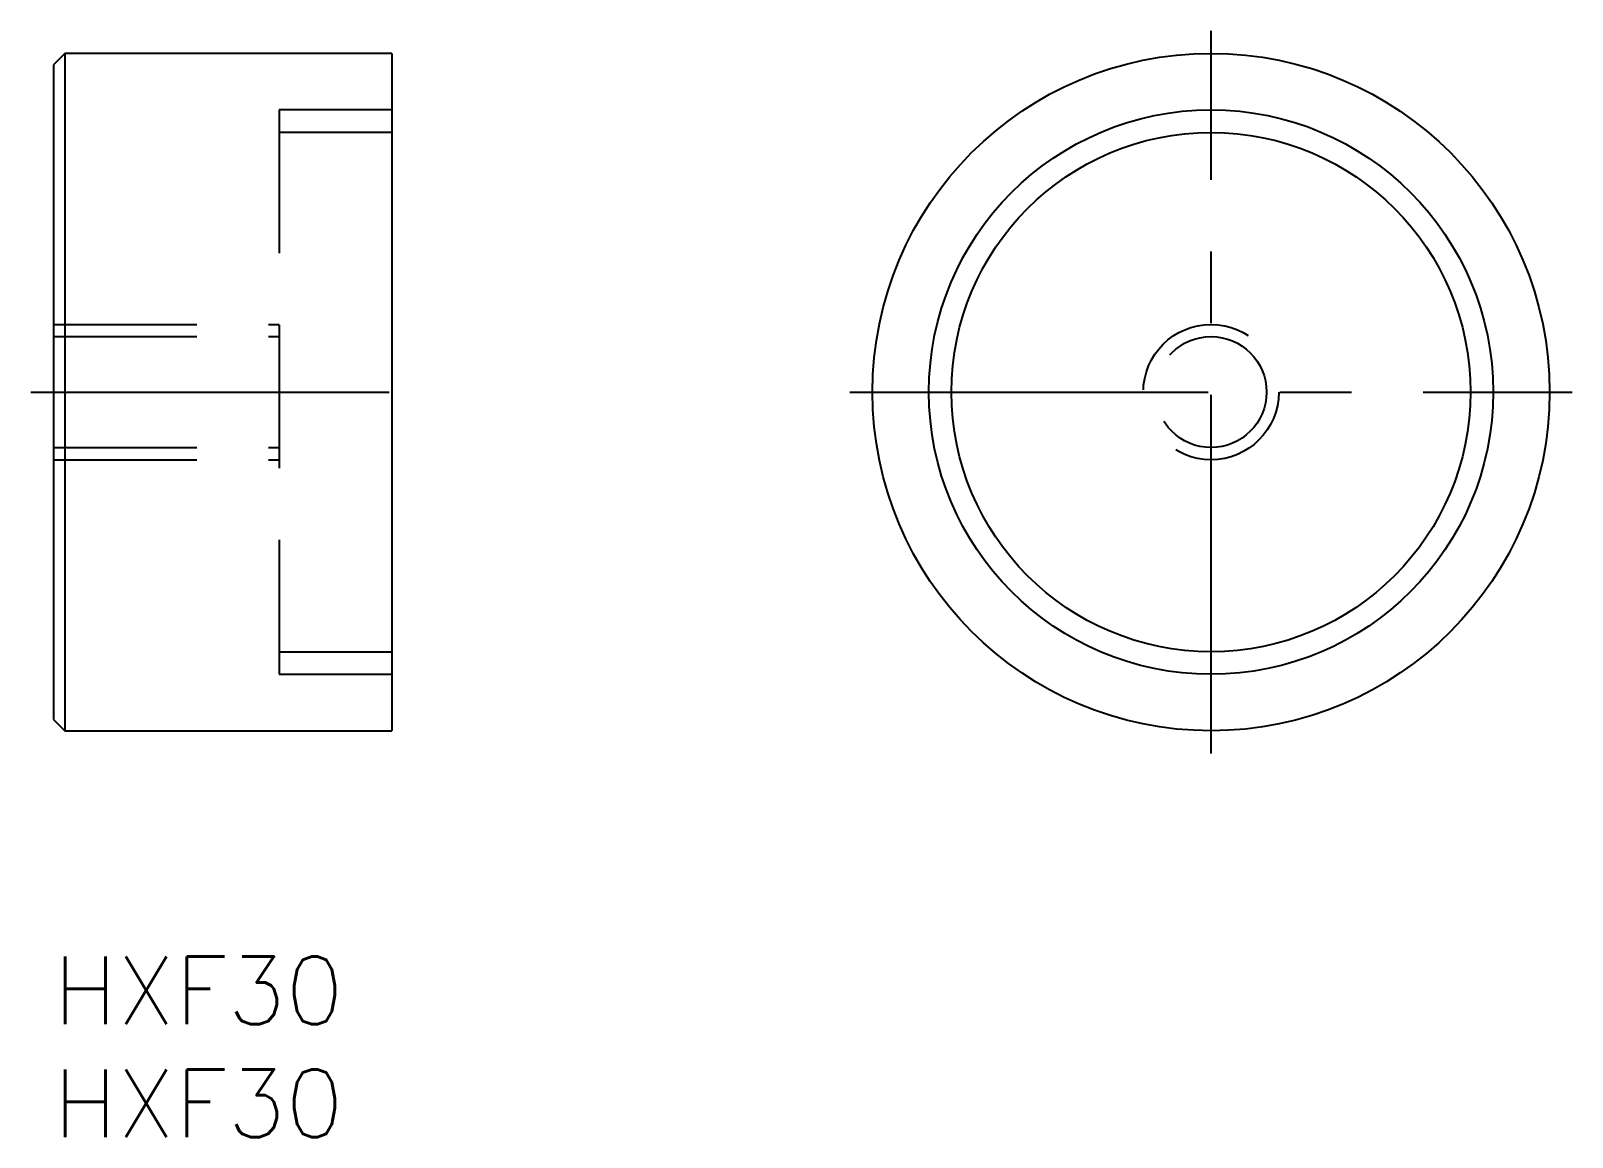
# Model space of a CAD drawing. Extents: x -1 to 67.3, y -8 to 41.
import ezdxf

# ---------------------------------------------------------------- set-up
doc = ezdxf.new("R2010")
doc.units = 0
doc.header["$LTSCALE"] = 0.5
doc.linetypes.add('CENTER', pattern=[50.8, 31.75, -6.35, 6.35, -6.35])
doc.linetypes.add('DASHED', pattern=[19.05, 12.7, -6.35])
for name, color, linetype in [('MSM_CENTER', 1, 'CENTER'), ('MSM_CONTINUOUS', 7, 'CONTINUOUS'), ('MSM_DASHED', 4, 'DASHED'), ('MSM_PART_NUMBER', 7, 'CONTINUOUS')]:
    doc.layers.add(name, color=color, linetype=linetype)
doc.styles.get("Standard").update_dxf_attribs({"font": 'txt.shx', "height": 3, "bigfont": 'bigfont.shx'})

# ---------------------------------------------------------------- blocks, each defined once
blk = doc.blocks.new('*U3')
at = {"layer": 'MSM_PART_NUMBER'}
blk.add_text('HXF30', height=3, dxfattribs=at).set_placement((0, -3))
blk = doc.blocks.new('*U4')
at = {"layer": 'MSM_PART_NUMBER'}
blk.add_text('HXF30', height=3, dxfattribs=at).set_placement((0, -8))

msp = doc.modelspace()

# ---------------------------------------------------------------- linework, layer by layer
at = {"layer": 'MSM_CENTER'}
for p, q in [((51.288, 9), (51.288, 41)), ((-1, 25), (16, 25)), ((35.288, 25), (67.288, 25))]:
    msp.add_line(p, q, dxfattribs=at)
at = {"layer": 'MSM_CONTINUOUS'}
for p, q in [((0.5, 40), (0, 39.5)), ((15, 40), (0.5, 40)), ((0.5, 40), (0.5, 10)), ((15, 40), (15, 10)), ((0, 39.5), (0, 10.5)), ((0, 10.5), (0.5, 10)), ((0.5, 10), (15, 10))]:
    msp.add_line(p, q, dxfattribs=at)
for radius in [15, 12.5, 11.5]:
    msp.add_circle((51.288, 25), radius, dxfattribs=at)
at = {"layer": 'MSM_DASHED'}
for p, q in [((15, 37.5), (10, 37.5)), ((10, 37.5), (10, 12.5)), ((15, 36.5), (10, 36.5)), ((0, 28), (10, 28)), ((0, 27.458), (10, 27.458)), ((0, 22.542), (10, 22.542)), ((0, 22), (10, 22)), ((10, 13.5), (15, 13.5)), ((10, 12.5), (15, 12.5))]:
    msp.add_line(p, q, dxfattribs=at)
for radius in [3, 2.458]:
    msp.add_circle((51.288, 25), radius, dxfattribs=at)

# ---------------------------------------------------------------- block references
at = {"layer": 'MSM_CONTINUOUS'}
for name in ['*U3', '*U4']:
    msp.add_blockref(name, (0, 0), dxfattribs=at)

doc.saveas('drawing.dxf')
